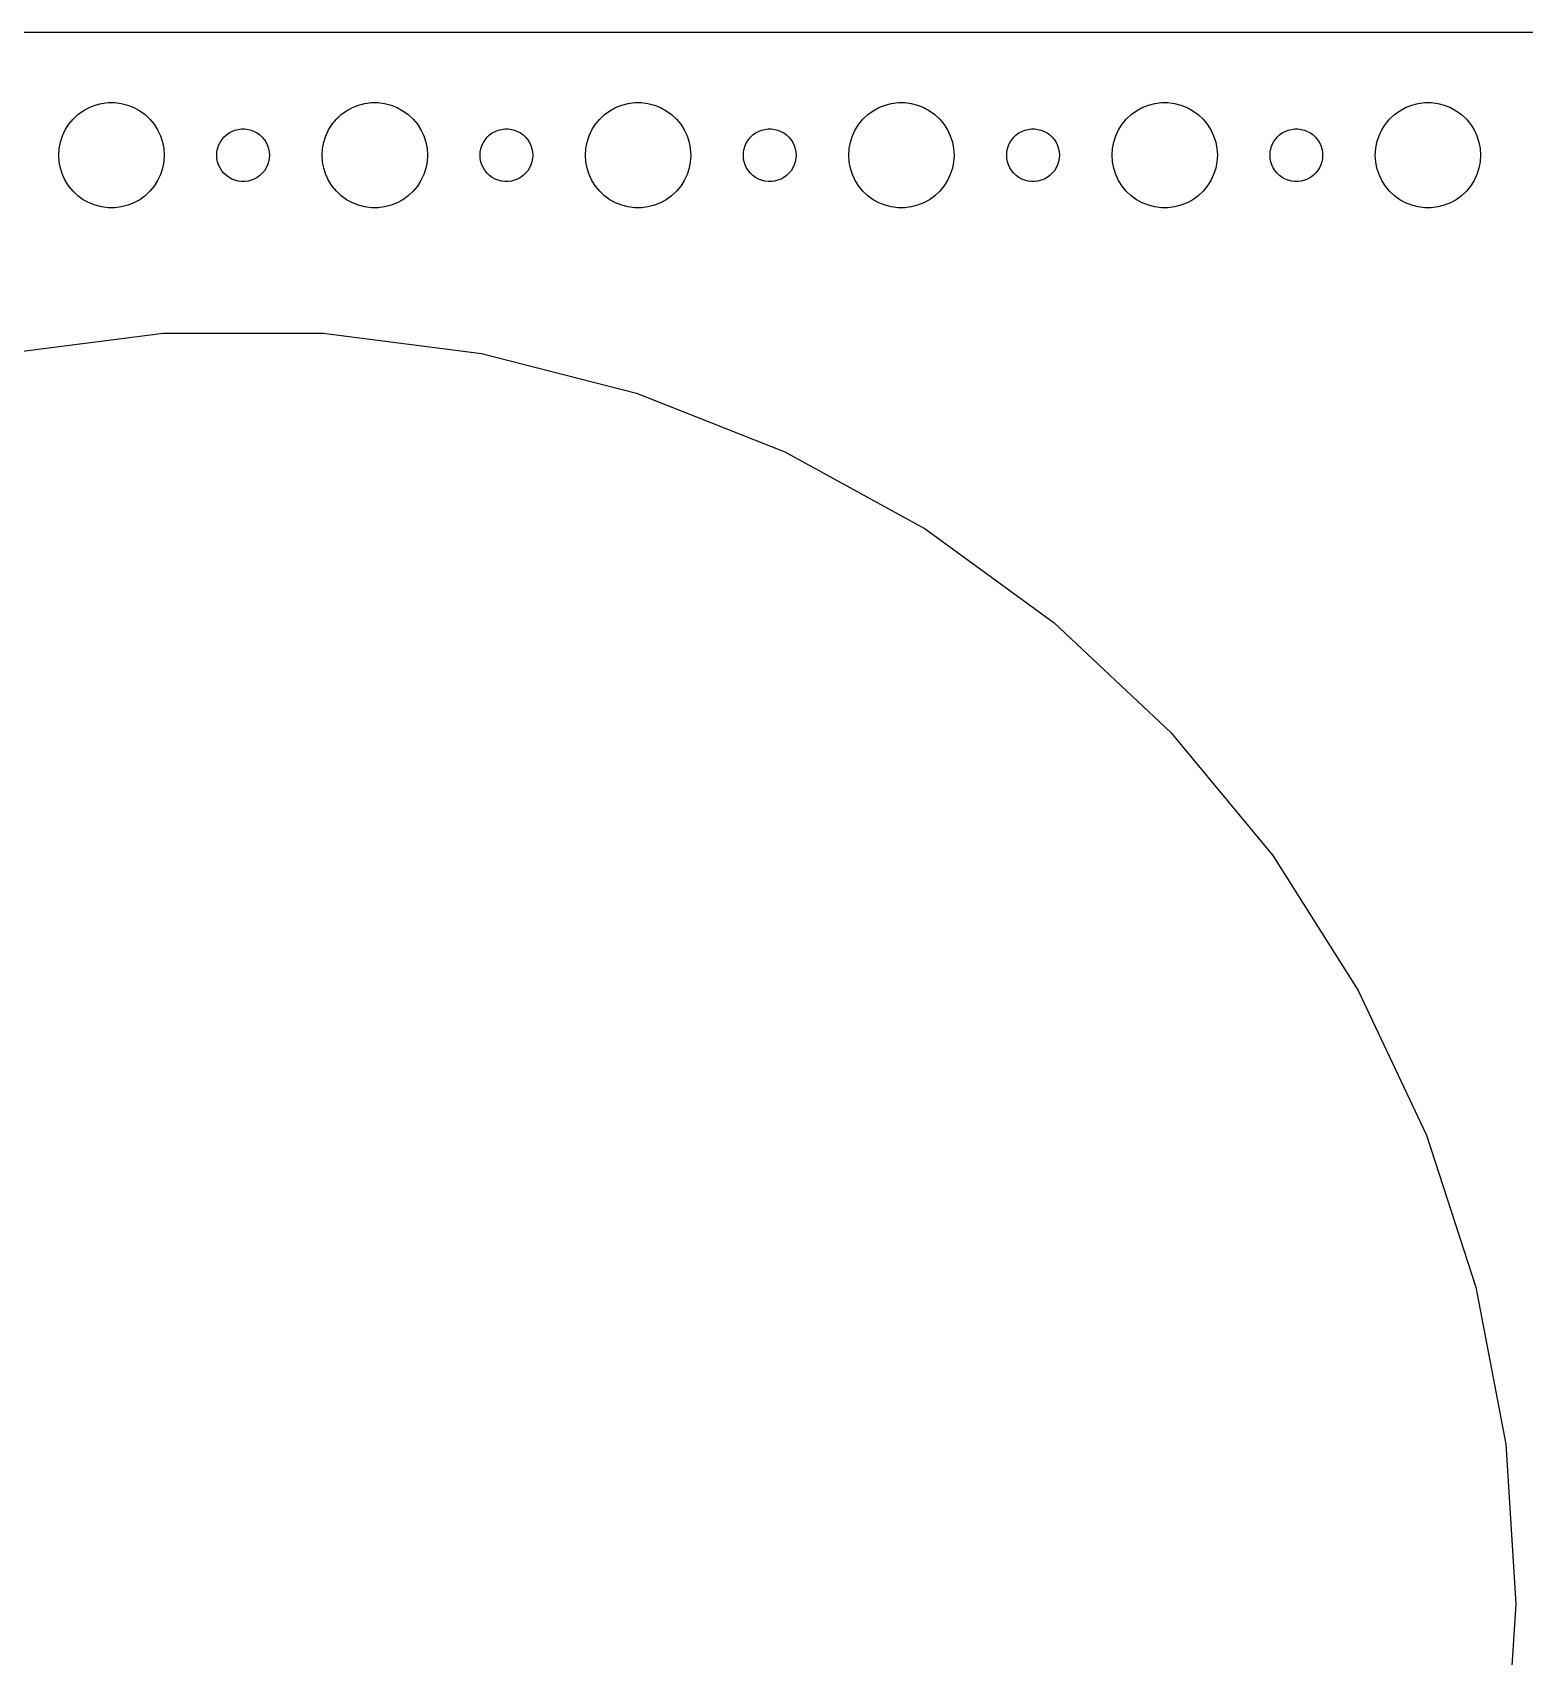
# Model space of a CAD drawing. Header units: metres. Extents: x -314 to 314, y -89 to 89.
# Drawn here: x -237 to -152, y -3 to 89.5 of the extents above; entities that cross this region are included whole.
import ezdxf

# ---------------------------------------------------------------- set-up
doc = ezdxf.new("R2010")
doc.units = ezdxf.units.M

msp = doc.modelspace()

# ---------------------------------------------------------------- linework, layer by layer
for p, q in [((309.814, 89.4901), (-309.814, 89.4901)), ((-234.107, 85.033), (-233.777, 85.2145)), ((-233.777, 85.2145), (-233.427, 85.3532)), ((-233.427, 85.3532), (-233.062, 85.4469)), ((-233.062, 85.4469), (-232.688, 85.4941)), ((-232.688, 85.4941), (-232.312, 85.4941)), ((-232.312, 85.4941), (-231.938, 85.4469)), ((-231.938, 85.4469), (-231.573, 85.3532)), ((-231.573, 85.3532), (-231.223, 85.2145)), ((-231.223, 85.2145), (-230.893, 85.033)), ((-219.107, 85.033), (-218.777, 85.2145)), ((-218.777, 85.2145), (-218.427, 85.3532)), ((-218.427, 85.3532), (-218.062, 85.4469)), ((-218.062, 85.4469), (-217.688, 85.4941)), ((-217.688, 85.4941), (-217.312, 85.4941)), ((-217.312, 85.4941), (-216.938, 85.4469)), ((-216.938, 85.4469), (-216.573, 85.3532)), ((-216.573, 85.3532), (-216.223, 85.2145)), ((-216.223, 85.2145), (-215.893, 85.033)), ((-204.107, 85.033), (-203.777, 85.2145)), ((-203.777, 85.2145), (-203.427, 85.3532)), ((-203.427, 85.3532), (-203.062, 85.4469)), ((-203.062, 85.4469), (-202.688, 85.4941)), ((-202.688, 85.4941), (-202.312, 85.4941)), ((-202.312, 85.4941), (-201.938, 85.4469)), ((-201.938, 85.4469), (-201.573, 85.3532)), ((-201.573, 85.3532), (-201.223, 85.2145)), ((-201.223, 85.2145), (-200.893, 85.033)), ((-189.107, 85.033), (-188.777, 85.2145)), ((-188.777, 85.2145), (-188.427, 85.3532)), ((-188.427, 85.3532), (-188.062, 85.4469)), ((-188.062, 85.4469), (-187.688, 85.4941)), ((-187.688, 85.4941), (-187.312, 85.4941)), ((-187.312, 85.4941), (-186.938, 85.4469)), ((-186.938, 85.4469), (-186.573, 85.3532)), ((-186.573, 85.3532), (-186.223, 85.2145)), ((-186.223, 85.2145), (-185.893, 85.033)), ((-174.107, 85.033), (-173.777, 85.2145)), ((-173.777, 85.2145), (-173.427, 85.3532)), ((-173.427, 85.3532), (-173.062, 85.4469)), ((-173.062, 85.4469), (-172.688, 85.4941)), ((-172.688, 85.4941), (-172.312, 85.4941)), ((-172.312, 85.4941), (-171.938, 85.4469)), ((-171.938, 85.4469), (-171.573, 85.3532)), ((-171.573, 85.3532), (-171.223, 85.2145)), ((-171.223, 85.2145), (-170.893, 85.033)), ((-159.107, 85.033), (-158.777, 85.2145)), ((-158.777, 85.2145), (-158.427, 85.3532)), ((-158.427, 85.3532), (-158.062, 85.4469)), ((-158.062, 85.4469), (-157.688, 85.4941)), ((-157.688, 85.4941), (-157.312, 85.4941)), ((-157.312, 85.4941), (-156.938, 85.4469)), ((-156.938, 85.4469), (-156.573, 85.3532)), ((-156.573, 85.3532), (-156.223, 85.2145)), ((-156.223, 85.2145), (-155.893, 85.033)), ((-235.129, 83.9453), (-234.927, 84.2634)), ((-234.927, 84.2634), (-234.687, 84.5536)), ((-234.687, 84.5536), (-234.412, 84.8115)), ((-234.412, 84.8115), (-234.107, 85.033)), ((-230.893, 85.033), (-230.588, 84.8115)), ((-230.588, 84.8115), (-230.313, 84.5536)), ((-230.313, 84.5536), (-230.073, 84.2634)), ((-230.073, 84.2634), (-229.871, 83.9453)), ((-220.129, 83.9453), (-219.927, 84.2634)), ((-219.927, 84.2634), (-219.687, 84.5536)), ((-219.687, 84.5536), (-219.412, 84.8115)), ((-219.412, 84.8115), (-219.107, 85.033)), ((-215.893, 85.033), (-215.588, 84.8115)), ((-215.588, 84.8115), (-215.313, 84.5536)), ((-215.313, 84.5536), (-215.073, 84.2634)), ((-215.073, 84.2634), (-214.871, 83.9453)), ((-205.129, 83.9453), (-204.927, 84.2634)), ((-204.927, 84.2634), (-204.687, 84.5536)), ((-204.687, 84.5536), (-204.412, 84.8115)), ((-204.412, 84.8115), (-204.107, 85.033)), ((-200.893, 85.033), (-200.588, 84.8115)), ((-200.588, 84.8115), (-200.313, 84.5536)), ((-200.313, 84.5536), (-200.073, 84.2634)), ((-200.073, 84.2634), (-199.871, 83.9453)), ((-190.129, 83.9453), (-189.927, 84.2634)), ((-189.927, 84.2634), (-189.687, 84.5536)), ((-189.687, 84.5536), (-189.412, 84.8115)), ((-189.412, 84.8115), (-189.107, 85.033)), ((-185.893, 85.033), (-185.588, 84.8115)), ((-185.588, 84.8115), (-185.313, 84.5536)), ((-185.313, 84.5536), (-185.073, 84.2634)), ((-185.073, 84.2634), (-184.871, 83.9453)), ((-175.129, 83.9453), (-174.927, 84.2634)), ((-174.927, 84.2634), (-174.687, 84.5536)), ((-174.687, 84.5536), (-174.412, 84.8115)), ((-174.412, 84.8115), (-174.107, 85.033)), ((-170.893, 85.033), (-170.588, 84.8115)), ((-170.588, 84.8115), (-170.313, 84.5536)), ((-170.313, 84.5536), (-170.073, 84.2634)), ((-170.073, 84.2634), (-169.871, 83.9453)), ((-160.129, 83.9453), (-159.927, 84.2634)), ((-159.927, 84.2634), (-159.687, 84.5536)), ((-159.687, 84.5536), (-159.412, 84.8115)), ((-159.412, 84.8115), (-159.107, 85.033)), ((-155.893, 85.033), (-155.588, 84.8115)), ((-155.588, 84.8115), (-155.313, 84.5536)), ((-155.313, 84.5536), (-155.073, 84.2634)), ((-155.073, 84.2634), (-154.871, 83.9453)), ((-235.476, 82.876), (-235.406, 83.2461)), ((-235.406, 83.2461), (-235.289, 83.6044)), ((-235.289, 83.6044), (-235.129, 83.9453)), ((-229.871, 83.9453), (-229.711, 83.6044)), ((-229.711, 83.6044), (-229.594, 83.2461)), ((-229.594, 83.2461), (-229.524, 82.876)), ((-226.314, 83.2226), (-226.214, 83.3817)), ((-226.214, 83.3817), (-226.093, 83.5268)), ((-226.093, 83.5268), (-225.956, 83.6558)), ((-225.956, 83.6558), (-225.804, 83.7665)), ((-225.804, 83.7665), (-225.639, 83.8572)), ((-225.639, 83.8572), (-225.464, 83.9266)), ((-225.464, 83.9266), (-225.281, 83.9734)), ((-225.281, 83.9734), (-225.094, 83.997)), ((-225.094, 83.997), (-224.906, 83.997)), ((-224.906, 83.997), (-224.719, 83.9734)), ((-224.719, 83.9734), (-224.536, 83.9266)), ((-224.536, 83.9266), (-224.361, 83.8572)), ((-224.361, 83.8572), (-224.196, 83.7665)), ((-224.196, 83.7665), (-224.044, 83.6558)), ((-224.044, 83.6558), (-223.907, 83.5268)), ((-223.907, 83.5268), (-223.786, 83.3817)), ((-223.786, 83.3817), (-223.686, 83.2226)), ((-220.476, 82.876), (-220.406, 83.2461)), ((-220.406, 83.2461), (-220.289, 83.6044)), ((-220.289, 83.6044), (-220.129, 83.9453)), ((-214.871, 83.9453), (-214.711, 83.6044)), ((-214.711, 83.6044), (-214.594, 83.2461)), ((-214.594, 83.2461), (-214.524, 82.876)), ((-211.314, 83.2226), (-211.214, 83.3817)), ((-211.214, 83.3817), (-211.093, 83.5268)), ((-211.093, 83.5268), (-210.956, 83.6558)), ((-210.956, 83.6558), (-210.804, 83.7665)), ((-210.804, 83.7665), (-210.639, 83.8572)), ((-210.639, 83.8572), (-210.464, 83.9266)), ((-210.464, 83.9266), (-210.281, 83.9734)), ((-210.281, 83.9734), (-210.094, 83.997)), ((-210.094, 83.997), (-209.906, 83.997)), ((-209.906, 83.997), (-209.719, 83.9734)), ((-209.719, 83.9734), (-209.536, 83.9266)), ((-209.536, 83.9266), (-209.361, 83.8572)), ((-209.361, 83.8572), (-209.196, 83.7665)), ((-209.196, 83.7665), (-209.044, 83.6558)), ((-209.044, 83.6558), (-208.907, 83.5268)), ((-208.907, 83.5268), (-208.786, 83.3817)), ((-208.786, 83.3817), (-208.686, 83.2226)), ((-205.476, 82.876), (-205.406, 83.2461)), ((-205.406, 83.2461), (-205.289, 83.6044)), ((-205.289, 83.6044), (-205.129, 83.9453)), ((-199.871, 83.9453), (-199.711, 83.6044)), ((-199.711, 83.6044), (-199.594, 83.2461)), ((-199.594, 83.2461), (-199.524, 82.876)), ((-196.314, 83.2226), (-196.214, 83.3817)), ((-196.214, 83.3817), (-196.093, 83.5268)), ((-196.093, 83.5268), (-195.956, 83.6558)), ((-195.956, 83.6558), (-195.804, 83.7665)), ((-195.804, 83.7665), (-195.639, 83.8572)), ((-195.639, 83.8572), (-195.464, 83.9266)), ((-195.464, 83.9266), (-195.281, 83.9734)), ((-195.281, 83.9734), (-195.094, 83.997)), ((-195.094, 83.997), (-194.906, 83.997)), ((-194.906, 83.997), (-194.719, 83.9734)), ((-194.719, 83.9734), (-194.536, 83.9266)), ((-194.536, 83.9266), (-194.361, 83.8572)), ((-194.361, 83.8572), (-194.196, 83.7665)), ((-194.196, 83.7665), (-194.044, 83.6558)), ((-194.044, 83.6558), (-193.907, 83.5268)), ((-193.907, 83.5268), (-193.786, 83.3817)), ((-193.786, 83.3817), (-193.686, 83.2226)), ((-190.476, 82.876), (-190.406, 83.2461)), ((-190.406, 83.2461), (-190.289, 83.6044)), ((-190.289, 83.6044), (-190.129, 83.9453)), ((-184.871, 83.9453), (-184.711, 83.6044)), ((-184.711, 83.6044), (-184.594, 83.2461)), ((-184.594, 83.2461), (-184.524, 82.876)), ((-181.314, 83.2226), (-181.214, 83.3817)), ((-181.214, 83.3817), (-181.093, 83.5268)), ((-181.093, 83.5268), (-180.956, 83.6558)), ((-180.956, 83.6558), (-180.804, 83.7665)), ((-180.804, 83.7665), (-180.639, 83.8572)), ((-180.639, 83.8572), (-180.464, 83.9266)), ((-180.464, 83.9266), (-180.281, 83.9734)), ((-180.281, 83.9734), (-180.094, 83.997)), ((-180.094, 83.997), (-179.906, 83.997)), ((-179.906, 83.997), (-179.719, 83.9734)), ((-179.719, 83.9734), (-179.536, 83.9266)), ((-179.536, 83.9266), (-179.361, 83.8572)), ((-179.361, 83.8572), (-179.196, 83.7665)), ((-179.196, 83.7665), (-179.044, 83.6558)), ((-179.044, 83.6558), (-178.907, 83.5268)), ((-178.907, 83.5268), (-178.786, 83.3817)), ((-178.786, 83.3817), (-178.686, 83.2226)), ((-175.476, 82.876), (-175.406, 83.2461)), ((-175.406, 83.2461), (-175.289, 83.6044)), ((-175.289, 83.6044), (-175.129, 83.9453)), ((-169.871, 83.9453), (-169.711, 83.6044)), ((-169.711, 83.6044), (-169.594, 83.2461)), ((-169.594, 83.2461), (-169.524, 82.876)), ((-166.314, 83.2226), (-166.214, 83.3817)), ((-166.214, 83.3817), (-166.093, 83.5268)), ((-166.093, 83.5268), (-165.956, 83.6558)), ((-165.956, 83.6558), (-165.804, 83.7665)), ((-165.804, 83.7665), (-165.639, 83.8572)), ((-165.639, 83.8572), (-165.464, 83.9266)), ((-165.464, 83.9266), (-165.281, 83.9734)), ((-165.281, 83.9734), (-165.094, 83.997)), ((-165.094, 83.997), (-164.906, 83.997)), ((-164.906, 83.997), (-164.719, 83.9734)), ((-164.719, 83.9734), (-164.536, 83.9266)), ((-164.536, 83.9266), (-164.361, 83.8572)), ((-164.361, 83.8572), (-164.196, 83.7665)), ((-164.196, 83.7665), (-164.044, 83.6558)), ((-164.044, 83.6558), (-163.907, 83.5268)), ((-163.907, 83.5268), (-163.786, 83.3817)), ((-163.786, 83.3817), (-163.686, 83.2226)), ((-160.476, 82.876), (-160.406, 83.2461)), ((-160.406, 83.2461), (-160.289, 83.6044)), ((-160.289, 83.6044), (-160.129, 83.9453)), ((-154.871, 83.9453), (-154.711, 83.6044)), ((-154.711, 83.6044), (-154.594, 83.2461)), ((-154.594, 83.2461), (-154.524, 82.876)), ((-235.5, 82.5), (-235.476, 82.876)), ((-235.476, 82.124), (-235.5, 82.5)), ((-229.524, 82.876), (-229.5, 82.5)), ((-229.5, 82.5), (-229.524, 82.124)), ((-226.5, 82.5), (-226.488, 82.688)), ((-226.488, 82.312), (-226.5, 82.5)), ((-226.488, 82.688), (-226.453, 82.873)), ((-226.453, 82.873), (-226.395, 83.0522)), ((-226.395, 83.0522), (-226.314, 83.2226)), ((-223.686, 83.2226), (-223.605, 83.0522)), ((-223.605, 83.0522), (-223.547, 82.873)), ((-223.547, 82.873), (-223.512, 82.688)), ((-223.512, 82.688), (-223.5, 82.5)), ((-223.5, 82.5), (-223.512, 82.312)), ((-220.5, 82.5), (-220.476, 82.876)), ((-220.476, 82.124), (-220.5, 82.5)), ((-214.524, 82.876), (-214.5, 82.5)), ((-214.5, 82.5), (-214.524, 82.124)), ((-211.5, 82.5), (-211.488, 82.688)), ((-211.488, 82.312), (-211.5, 82.5)), ((-211.488, 82.688), (-211.453, 82.873)), ((-211.453, 82.873), (-211.395, 83.0522)), ((-211.395, 83.0522), (-211.314, 83.2226)), ((-208.686, 83.2226), (-208.605, 83.0522)), ((-208.605, 83.0522), (-208.547, 82.873)), ((-208.547, 82.873), (-208.512, 82.688)), ((-208.512, 82.688), (-208.5, 82.5)), ((-208.5, 82.5), (-208.512, 82.312)), ((-205.5, 82.5), (-205.476, 82.876)), ((-205.476, 82.124), (-205.5, 82.5)), ((-199.524, 82.876), (-199.5, 82.5)), ((-199.5, 82.5), (-199.524, 82.124)), ((-196.5, 82.5), (-196.488, 82.688)), ((-196.488, 82.312), (-196.5, 82.5)), ((-196.488, 82.688), (-196.453, 82.873)), ((-196.453, 82.873), (-196.395, 83.0522)), ((-196.395, 83.0522), (-196.314, 83.2226)), ((-193.686, 83.2226), (-193.605, 83.0522)), ((-193.605, 83.0522), (-193.547, 82.873)), ((-193.547, 82.873), (-193.512, 82.688)), ((-193.512, 82.688), (-193.5, 82.5)), ((-193.5, 82.5), (-193.512, 82.312)), ((-190.5, 82.5), (-190.476, 82.876)), ((-190.476, 82.124), (-190.5, 82.5)), ((-184.524, 82.876), (-184.5, 82.5)), ((-184.5, 82.5), (-184.524, 82.124)), ((-181.5, 82.5), (-181.488, 82.688)), ((-181.488, 82.312), (-181.5, 82.5)), ((-181.488, 82.688), (-181.453, 82.873)), ((-181.453, 82.873), (-181.395, 83.0522)), ((-181.395, 83.0522), (-181.314, 83.2226)), ((-178.686, 83.2226), (-178.605, 83.0522)), ((-178.605, 83.0522), (-178.547, 82.873)), ((-178.547, 82.873), (-178.512, 82.688)), ((-178.512, 82.688), (-178.5, 82.5)), ((-178.5, 82.5), (-178.512, 82.312)), ((-175.5, 82.5), (-175.476, 82.876)), ((-175.476, 82.124), (-175.5, 82.5)), ((-169.524, 82.876), (-169.5, 82.5)), ((-169.5, 82.5), (-169.524, 82.124)), ((-166.5, 82.5), (-166.488, 82.688)), ((-166.488, 82.312), (-166.5, 82.5)), ((-166.488, 82.688), (-166.453, 82.873)), ((-166.453, 82.873), (-166.395, 83.0522)), ((-166.395, 83.0522), (-166.314, 83.2226)), ((-163.686, 83.2226), (-163.605, 83.0522)), ((-163.605, 83.0522), (-163.547, 82.873)), ((-163.547, 82.873), (-163.512, 82.688)), ((-163.512, 82.688), (-163.5, 82.5)), ((-163.5, 82.5), (-163.512, 82.312)), ((-160.5, 82.5), (-160.476, 82.876)), ((-160.476, 82.124), (-160.5, 82.5)), ((-154.524, 82.876), (-154.5, 82.5)), ((-154.5, 82.5), (-154.524, 82.124)), ((-235.406, 81.7539), (-235.476, 82.124)), ((-235.289, 81.3956), (-235.406, 81.7539)), ((-235.129, 81.0547), (-235.289, 81.3956)), ((-229.711, 81.3956), (-229.871, 81.0547)), ((-229.594, 81.7539), (-229.711, 81.3956)), ((-229.524, 82.124), (-229.594, 81.7539)), ((-226.453, 82.127), (-226.488, 82.312)), ((-226.395, 81.9478), (-226.453, 82.127)), ((-226.314, 81.7774), (-226.395, 81.9478)), ((-226.214, 81.6183), (-226.314, 81.7774)), ((-226.093, 81.4732), (-226.214, 81.6183)), ((-225.956, 81.3442), (-226.093, 81.4732)), ((-223.907, 81.4732), (-224.044, 81.3442)), ((-223.786, 81.6183), (-223.907, 81.4732)), ((-223.686, 81.7774), (-223.786, 81.6183)), ((-223.605, 81.9478), (-223.686, 81.7774)), ((-223.547, 82.127), (-223.605, 81.9478)), ((-223.512, 82.312), (-223.547, 82.127)), ((-220.406, 81.7539), (-220.476, 82.124)), ((-220.289, 81.3956), (-220.406, 81.7539)), ((-220.129, 81.0547), (-220.289, 81.3956)), ((-214.711, 81.3956), (-214.871, 81.0547)), ((-214.594, 81.7539), (-214.711, 81.3956)), ((-214.524, 82.124), (-214.594, 81.7539)), ((-211.453, 82.127), (-211.488, 82.312)), ((-211.395, 81.9478), (-211.453, 82.127)), ((-211.314, 81.7774), (-211.395, 81.9478)), ((-211.214, 81.6183), (-211.314, 81.7774)), ((-211.093, 81.4732), (-211.214, 81.6183)), ((-210.956, 81.3442), (-211.093, 81.4732)), ((-208.907, 81.4732), (-209.044, 81.3442)), ((-208.786, 81.6183), (-208.907, 81.4732)), ((-208.686, 81.7774), (-208.786, 81.6183)), ((-208.605, 81.9478), (-208.686, 81.7774)), ((-208.547, 82.127), (-208.605, 81.9478)), ((-208.512, 82.312), (-208.547, 82.127)), ((-205.406, 81.7539), (-205.476, 82.124)), ((-205.289, 81.3956), (-205.406, 81.7539)), ((-205.129, 81.0547), (-205.289, 81.3956)), ((-199.711, 81.3956), (-199.871, 81.0547)), ((-199.594, 81.7539), (-199.711, 81.3956)), ((-199.524, 82.124), (-199.594, 81.7539)), ((-196.453, 82.127), (-196.488, 82.312)), ((-196.395, 81.9478), (-196.453, 82.127)), ((-196.314, 81.7774), (-196.395, 81.9478)), ((-196.214, 81.6183), (-196.314, 81.7774)), ((-196.093, 81.4732), (-196.214, 81.6183)), ((-195.956, 81.3442), (-196.093, 81.4732)), ((-193.907, 81.4732), (-194.044, 81.3442)), ((-193.786, 81.6183), (-193.907, 81.4732)), ((-193.686, 81.7774), (-193.786, 81.6183)), ((-193.605, 81.9478), (-193.686, 81.7774)), ((-193.547, 82.127), (-193.605, 81.9478)), ((-193.512, 82.312), (-193.547, 82.127)), ((-190.406, 81.7539), (-190.476, 82.124)), ((-190.289, 81.3956), (-190.406, 81.7539)), ((-190.129, 81.0547), (-190.289, 81.3956)), ((-184.711, 81.3956), (-184.871, 81.0547)), ((-184.594, 81.7539), (-184.711, 81.3956)), ((-184.524, 82.124), (-184.594, 81.7539)), ((-181.453, 82.127), (-181.488, 82.312)), ((-181.395, 81.9478), (-181.453, 82.127)), ((-181.314, 81.7774), (-181.395, 81.9478)), ((-181.214, 81.6183), (-181.314, 81.7774)), ((-181.093, 81.4732), (-181.214, 81.6183)), ((-180.956, 81.3442), (-181.093, 81.4732)), ((-178.907, 81.4732), (-179.044, 81.3442)), ((-178.786, 81.6183), (-178.907, 81.4732)), ((-178.686, 81.7774), (-178.786, 81.6183)), ((-178.605, 81.9478), (-178.686, 81.7774)), ((-178.547, 82.127), (-178.605, 81.9478)), ((-178.512, 82.312), (-178.547, 82.127)), ((-175.406, 81.7539), (-175.476, 82.124)), ((-175.289, 81.3956), (-175.406, 81.7539)), ((-175.129, 81.0547), (-175.289, 81.3956)), ((-169.711, 81.3956), (-169.871, 81.0547)), ((-169.594, 81.7539), (-169.711, 81.3956)), ((-169.524, 82.124), (-169.594, 81.7539)), ((-166.453, 82.127), (-166.488, 82.312)), ((-166.395, 81.9478), (-166.453, 82.127)), ((-166.314, 81.7774), (-166.395, 81.9478)), ((-166.214, 81.6183), (-166.314, 81.7774)), ((-166.093, 81.4732), (-166.214, 81.6183)), ((-165.956, 81.3442), (-166.093, 81.4732)), ((-163.907, 81.4732), (-164.044, 81.3442)), ((-163.786, 81.6183), (-163.907, 81.4732)), ((-163.686, 81.7774), (-163.786, 81.6183)), ((-163.605, 81.9478), (-163.686, 81.7774)), ((-163.547, 82.127), (-163.605, 81.9478)), ((-163.512, 82.312), (-163.547, 82.127)), ((-160.406, 81.7539), (-160.476, 82.124)), ((-160.289, 81.3956), (-160.406, 81.7539)), ((-160.129, 81.0547), (-160.289, 81.3956)), ((-154.711, 81.3956), (-154.871, 81.0547)), ((-154.594, 81.7539), (-154.711, 81.3956)), ((-154.524, 82.124), (-154.594, 81.7539)), ((-234.927, 80.7366), (-235.129, 81.0547)), ((-234.687, 80.4464), (-234.927, 80.7366)), ((-230.073, 80.7366), (-230.313, 80.4464)), ((-229.871, 81.0547), (-230.073, 80.7366)), ((-225.804, 81.2335), (-225.956, 81.3442)), ((-225.639, 81.1428), (-225.804, 81.2335)), ((-225.464, 81.0734), (-225.639, 81.1428)), ((-225.281, 81.0266), (-225.464, 81.0734)), ((-225.094, 81.003), (-225.281, 81.0266)), ((-224.906, 81.003), (-225.094, 81.003)), ((-224.719, 81.0266), (-224.906, 81.003)), ((-224.536, 81.0734), (-224.719, 81.0266)), ((-224.361, 81.1428), (-224.536, 81.0734)), ((-224.196, 81.2335), (-224.361, 81.1428)), ((-224.044, 81.3442), (-224.196, 81.2335)), ((-219.927, 80.7366), (-220.129, 81.0547)), ((-219.687, 80.4464), (-219.927, 80.7366)), ((-215.073, 80.7366), (-215.313, 80.4464)), ((-214.871, 81.0547), (-215.073, 80.7366)), ((-210.804, 81.2335), (-210.956, 81.3442)), ((-210.639, 81.1428), (-210.804, 81.2335)), ((-210.464, 81.0734), (-210.639, 81.1428)), ((-210.281, 81.0266), (-210.464, 81.0734)), ((-210.094, 81.003), (-210.281, 81.0266)), ((-209.906, 81.003), (-210.094, 81.003)), ((-209.719, 81.0266), (-209.906, 81.003)), ((-209.536, 81.0734), (-209.719, 81.0266)), ((-209.361, 81.1428), (-209.536, 81.0734)), ((-209.196, 81.2335), (-209.361, 81.1428)), ((-209.044, 81.3442), (-209.196, 81.2335)), ((-204.927, 80.7366), (-205.129, 81.0547)), ((-204.687, 80.4464), (-204.927, 80.7366)), ((-200.073, 80.7366), (-200.313, 80.4464)), ((-199.871, 81.0547), (-200.073, 80.7366)), ((-195.804, 81.2335), (-195.956, 81.3442)), ((-195.639, 81.1428), (-195.804, 81.2335)), ((-195.464, 81.0734), (-195.639, 81.1428)), ((-195.281, 81.0266), (-195.464, 81.0734)), ((-195.094, 81.003), (-195.281, 81.0266)), ((-194.906, 81.003), (-195.094, 81.003)), ((-194.719, 81.0266), (-194.906, 81.003)), ((-194.536, 81.0734), (-194.719, 81.0266)), ((-194.361, 81.1428), (-194.536, 81.0734)), ((-194.196, 81.2335), (-194.361, 81.1428)), ((-194.044, 81.3442), (-194.196, 81.2335)), ((-189.927, 80.7366), (-190.129, 81.0547)), ((-189.687, 80.4464), (-189.927, 80.7366)), ((-185.073, 80.7366), (-185.313, 80.4464)), ((-184.871, 81.0547), (-185.073, 80.7366)), ((-180.804, 81.2335), (-180.956, 81.3442)), ((-180.639, 81.1428), (-180.804, 81.2335)), ((-180.464, 81.0734), (-180.639, 81.1428)), ((-180.281, 81.0266), (-180.464, 81.0734)), ((-180.094, 81.003), (-180.281, 81.0266)), ((-179.906, 81.003), (-180.094, 81.003)), ((-179.719, 81.0266), (-179.906, 81.003)), ((-179.536, 81.0734), (-179.719, 81.0266)), ((-179.361, 81.1428), (-179.536, 81.0734)), ((-179.196, 81.2335), (-179.361, 81.1428)), ((-179.044, 81.3442), (-179.196, 81.2335)), ((-174.927, 80.7366), (-175.129, 81.0547)), ((-174.687, 80.4464), (-174.927, 80.7366)), ((-170.073, 80.7366), (-170.313, 80.4464)), ((-169.871, 81.0547), (-170.073, 80.7366)), ((-165.804, 81.2335), (-165.956, 81.3442)), ((-165.639, 81.1428), (-165.804, 81.2335)), ((-165.464, 81.0734), (-165.639, 81.1428)), ((-165.281, 81.0266), (-165.464, 81.0734)), ((-165.094, 81.003), (-165.281, 81.0266)), ((-164.906, 81.003), (-165.094, 81.003)), ((-164.719, 81.0266), (-164.906, 81.003)), ((-164.536, 81.0734), (-164.719, 81.0266)), ((-164.361, 81.1428), (-164.536, 81.0734)), ((-164.196, 81.2335), (-164.361, 81.1428)), ((-164.044, 81.3442), (-164.196, 81.2335)), ((-159.927, 80.7366), (-160.129, 81.0547)), ((-159.687, 80.4464), (-159.927, 80.7366)), ((-155.073, 80.7366), (-155.313, 80.4464)), ((-154.871, 81.0547), (-155.073, 80.7366)), ((-234.412, 80.1885), (-234.687, 80.4464)), ((-234.107, 79.967), (-234.412, 80.1885)), ((-233.777, 79.7855), (-234.107, 79.967)), ((-233.427, 79.6468), (-233.777, 79.7855)), ((-233.062, 79.5531), (-233.427, 79.6468)), ((-232.688, 79.5059), (-233.062, 79.5531)), ((-231.938, 79.5531), (-232.312, 79.5059)), ((-231.573, 79.6468), (-231.938, 79.5531)), ((-231.223, 79.7855), (-231.573, 79.6468)), ((-230.893, 79.967), (-231.223, 79.7855)), ((-230.588, 80.1885), (-230.893, 79.967)), ((-230.313, 80.4464), (-230.588, 80.1885)), ((-219.412, 80.1885), (-219.687, 80.4464)), ((-219.107, 79.967), (-219.412, 80.1885)), ((-218.777, 79.7855), (-219.107, 79.967)), ((-218.427, 79.6468), (-218.777, 79.7855)), ((-218.062, 79.5531), (-218.427, 79.6468)), ((-217.688, 79.5059), (-218.062, 79.5531)), ((-216.938, 79.5531), (-217.312, 79.5059)), ((-216.573, 79.6468), (-216.938, 79.5531)), ((-216.223, 79.7855), (-216.573, 79.6468)), ((-215.893, 79.967), (-216.223, 79.7855)), ((-215.588, 80.1885), (-215.893, 79.967)), ((-215.313, 80.4464), (-215.588, 80.1885)), ((-204.412, 80.1885), (-204.687, 80.4464)), ((-204.107, 79.967), (-204.412, 80.1885)), ((-203.777, 79.7855), (-204.107, 79.967)), ((-203.427, 79.6468), (-203.777, 79.7855)), ((-203.062, 79.5531), (-203.427, 79.6468)), ((-202.688, 79.5059), (-203.062, 79.5531)), ((-201.938, 79.5531), (-202.312, 79.5059)), ((-201.573, 79.6468), (-201.938, 79.5531)), ((-201.223, 79.7855), (-201.573, 79.6468)), ((-200.893, 79.967), (-201.223, 79.7855)), ((-200.588, 80.1885), (-200.893, 79.967)), ((-200.313, 80.4464), (-200.588, 80.1885)), ((-189.412, 80.1885), (-189.687, 80.4464)), ((-189.107, 79.967), (-189.412, 80.1885)), ((-188.777, 79.7855), (-189.107, 79.967)), ((-188.427, 79.6468), (-188.777, 79.7855)), ((-188.062, 79.5531), (-188.427, 79.6468)), ((-187.688, 79.5059), (-188.062, 79.5531)), ((-186.938, 79.5531), (-187.312, 79.5059)), ((-186.573, 79.6468), (-186.938, 79.5531)), ((-186.223, 79.7855), (-186.573, 79.6468)), ((-185.893, 79.967), (-186.223, 79.7855)), ((-185.588, 80.1885), (-185.893, 79.967)), ((-185.313, 80.4464), (-185.588, 80.1885)), ((-174.412, 80.1885), (-174.687, 80.4464)), ((-174.107, 79.967), (-174.412, 80.1885)), ((-173.777, 79.7855), (-174.107, 79.967)), ((-173.427, 79.6468), (-173.777, 79.7855)), ((-173.062, 79.5531), (-173.427, 79.6468)), ((-172.688, 79.5059), (-173.062, 79.5531)), ((-171.938, 79.5531), (-172.312, 79.5059)), ((-171.573, 79.6468), (-171.938, 79.5531)), ((-171.223, 79.7855), (-171.573, 79.6468)), ((-170.893, 79.967), (-171.223, 79.7855)), ((-170.588, 80.1885), (-170.893, 79.967)), ((-170.313, 80.4464), (-170.588, 80.1885)), ((-159.412, 80.1885), (-159.687, 80.4464)), ((-159.107, 79.967), (-159.412, 80.1885)), ((-158.777, 79.7855), (-159.107, 79.967)), ((-158.427, 79.6468), (-158.777, 79.7855)), ((-158.062, 79.5531), (-158.427, 79.6468)), ((-157.688, 79.5059), (-158.062, 79.5531)), ((-156.938, 79.5531), (-157.312, 79.5059)), ((-156.573, 79.6468), (-156.938, 79.5531)), ((-156.223, 79.7855), (-156.573, 79.6468)), ((-155.893, 79.967), (-156.223, 79.7855)), ((-155.588, 80.1885), (-155.893, 79.967)), ((-155.313, 80.4464), (-155.588, 80.1885)), ((-232.312, 79.5059), (-232.688, 79.5059)), ((-217.312, 79.5059), (-217.688, 79.5059)), ((-202.312, 79.5059), (-202.688, 79.5059)), ((-187.312, 79.5059), (-187.688, 79.5059)), ((-172.312, 79.5059), (-172.688, 79.5059)), ((-157.312, 79.5059), (-157.688, 79.5059)), ((-238.585, 71.2158), (-229.552, 72.3569)), ((-229.552, 72.3569), (-220.448, 72.3569)), ((-220.448, 72.3569), (-211.415, 71.2158)), ((-211.415, 71.2158), (-202.596, 68.9516)), ((-202.596, 68.9516), (-194.131, 65.6)), ((-194.131, 65.6), (-186.153, 61.2138)), ((-186.153, 61.2138), (-178.787, 55.8622)), ((-178.787, 55.8622), (-172.15, 49.6297)), ((-172.15, 49.6297), (-166.346, 42.6144)), ((-166.346, 42.6144), (-161.468, 34.9271)), ((-161.468, 34.9271), (-157.591, 26.689)), ((-157.591, 26.689), (-154.778, 18.03)), ((-154.778, 18.03), (-153.072, 9.08665)), ((-153.072, 9.08665), (-152.5, 0)), ((-152.5, 0), (-153.072, -9.08665))]:
    msp.add_line(p, q)

doc.saveas('drawing.dxf')
